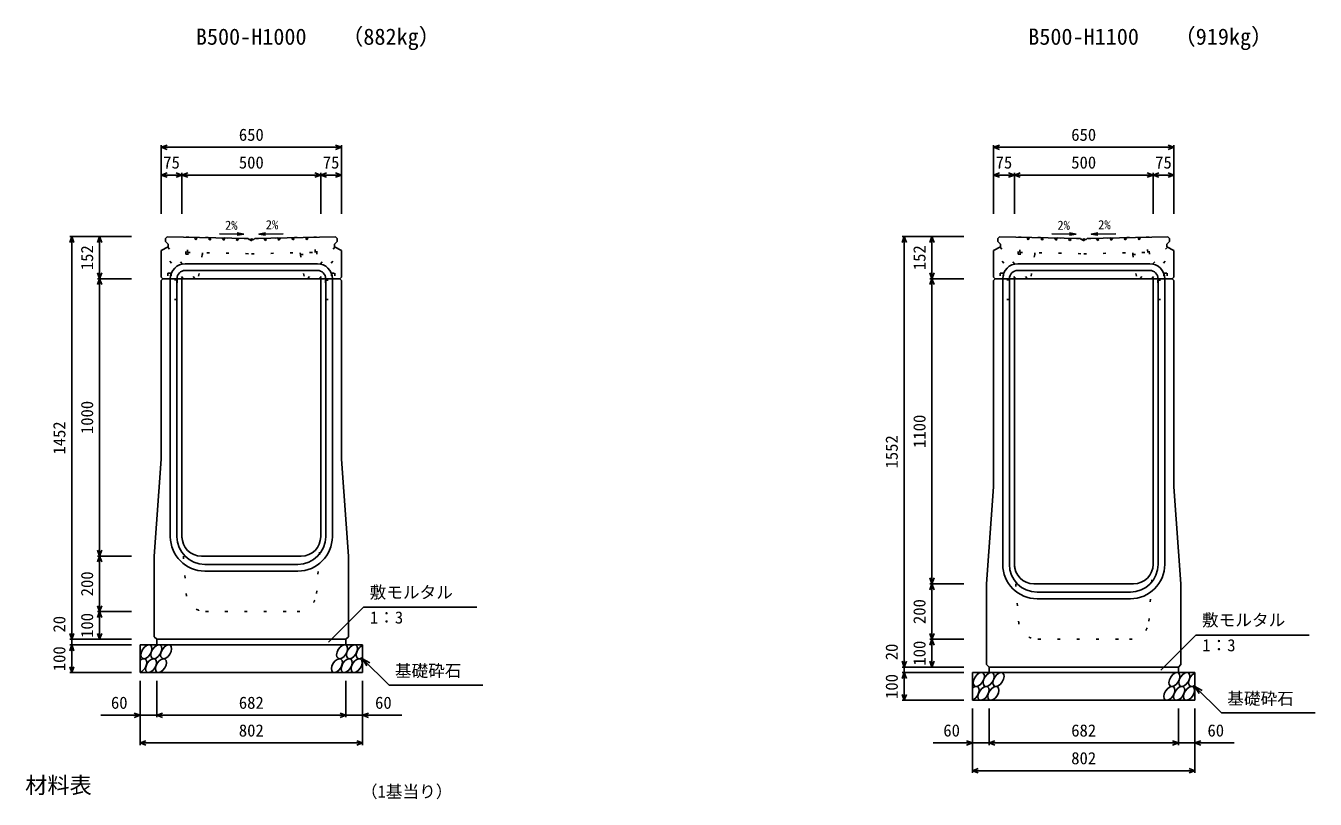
# Model space of a CAD drawing. Units: millimetres, scale not verified. Extents: x -12600 to 12600, y -5940 to 5940.
# Drawn here: x 1887 to 6534, y -2902 to -113 of the extents above; entities that cross this region are included whole.
import ezdxf
from ezdxf.enums import TextEntityAlignment as Align

# ---------------------------------------------------------------- set-up
doc = ezdxf.new("R2010")
doc.units = ezdxf.units.MM
doc.header["$LTSCALE"] = 40
doc.linetypes.add('DOTTED', pattern=[1.75, 0.25, -1.5])
for name, color, linetype, lineweight in [('0-0_DIM', 7, 'Continuous', 25), ('0-2_HATCH', 6, 'Continuous', 25), ('0-5_OUTLINE', 3, 'Continuous', 25), ('0-6_OUTLINE2', 4, 'DOTTED', 25), ('0-7_TXT', 7, 'Continuous', 25)]:
    doc.layers.add(name, color=color, linetype=linetype, lineweight=lineweight)
doc.styles.add('ＭＳ ゴシック', font='')
doc.styles.get('ＭＳ ゴシック').set_extended_font_data('MS Gothic')

msp = doc.modelspace()

# ---------------------------------------------------------------- linework, layer by layer
at = {"layer": '0-0_DIM'}
for p, q in [((2375, -544.04), (2375, -791.54)), ((3025, -551.54), (2375, -551.54)), ((3025, -544.04), (3025, -791.54)), ((5375, -544.04), (5375, -791.54)), ((6025, -551.54), (5375, -551.54)), ((6025, -544.04), (6025, -791.54)), ((2450, -644.04), (2450, -791.54)), ((2950, -644.04), (2950, -791.54)), ((5450, -644.04), (5450, -791.54)), ((5950, -644.04), (5950, -791.54)), ((2450, -651.54), (2375, -651.54)), ((2450, -651.54), (2950, -651.54)), ((2950, -651.54), (3025, -651.54)), ((5450, -651.54), (5375, -651.54)), ((5450, -651.54), (5950, -651.54)), ((5950, -651.54), (6025, -651.54)), ((2045.5, -873.54), (2268, -873.54)), ((2053, -873.54), (2053, -2325.54)), ((2153, -1025.54), (2153, -873.54)), ((5045.5, -873.54), (5268, -873.54)), ((5053, -873.54), (5053, -2425.54)), ((5153, -1025.54), (5153, -873.54)), ((2145.5, -1025.54), (2268, -1025.54)), ((2153, -1025.54), (2153, -2025.54)), ((5145.5, -1025.54), (5268, -1025.54)), ((5153, -1025.54), (5153, -2125.54)), ((2145.5, -2025.54), (2268, -2025.54)), ((2153, -2225.54), (2153, -2025.54)), ((5145.5, -2125.54), (5268, -2125.54)), ((5153, -2325.54), (5153, -2125.54)), ((2145.5, -2225.54), (2268, -2225.54)), ((2153, -2225.54), (2153, -2325.54)), ((2978.11, -2336.35), (3104.34, -2210.11)), ((3104.34, -2210.11), (3512.24, -2210.11)), ((5978.11, -2436.35), (6104.34, -2310.11)), ((6104.34, -2310.11), (6512.24, -2310.11)), ((2045.5, -2325.54), (2268, -2325.54)), ((2045.5, -2345.54), (2268, -2345.54)), ((2053, -2325.54), (2053, -2345.54)), ((2053, -2345.54), (2053, -2445.54)), ((5145.5, -2325.54), (5268, -2325.54)), ((5153, -2325.54), (5153, -2425.54)), ((3101, -2395.54), (3196.76, -2491.29)), ((3101, -2395.54), (3126.98, -2410.54)), ((3101, -2395.54), (3116, -2421.52)), ((2045.5, -2445.54), (2268, -2445.54)), ((5045.5, -2425.54), (5268, -2425.54)), ((5045.5, -2445.54), (5268, -2445.54)), ((5053, -2425.54), (5053, -2445.54)), ((5053, -2445.54), (5053, -2545.54)), ((2299, -2706.9), (2299, -2475.54)), ((2359, -2606.9), (2359, -2475.54)), ((3041, -2606.9), (3041, -2475.54)), ((3101, -2706.9), (3101, -2475.54)), ((3196.76, -2491.29), (3534.31, -2491.29)), ((6101, -2495.54), (6196.76, -2591.29)), ((6101, -2495.54), (6126.98, -2510.54)), ((6101, -2495.54), (6116, -2521.52)), ((5045.5, -2545.54), (5268, -2545.54)), ((2299, -2599.4), (2157.21, -2599.4)), ((2299, -2599.4), (2359, -2599.4)), ((2359, -2599.4), (3041, -2599.4)), ((3101, -2599.4), (3041, -2599.4)), ((3101, -2599.4), (3242.79, -2599.4)), ((5299, -2806.9), (5299, -2575.54)), ((5359, -2706.9), (5359, -2575.54)), ((6041, -2706.9), (6041, -2575.54)), ((6101, -2806.9), (6101, -2575.54)), ((6196.76, -2591.29), (6534.31, -2591.29)), ((2299, -2699.4), (3101, -2699.4)), ((5299, -2699.4), (5157.21, -2699.4)), ((5299, -2699.4), (5359, -2699.4)), ((5359, -2699.4), (6041, -2699.4)), ((6101, -2699.4), (6041, -2699.4)), ((6101, -2699.4), (6242.79, -2699.4)), ((5299, -2799.4), (6101, -2799.4))]:
    msp.add_line(p, q, dxfattribs=at)
for points in [[(2396.14, -559.23), (2375, -551.54), (2396.14, -543.84)], [(3003.86, -543.84), (3025, -551.54), (3003.86, -559.23)], [(5396.14, -559.23), (5375, -551.54), (5396.14, -543.84)], [(6003.86, -543.84), (6025, -551.54), (6003.86, -559.23)], [(2396.14, -643.84), (2375, -651.54), (2396.14, -659.23)], [(2428.86, -643.84), (2450, -651.54), (2428.86, -659.23)], [(2471.14, -659.23), (2450, -651.54), (2471.14, -643.84)], [(2928.86, -643.84), (2950, -651.54), (2928.86, -659.23)], [(2971.14, -643.84), (2950, -651.54), (2971.14, -659.23)], [(3003.86, -643.84), (3025, -651.54), (3003.86, -659.23)], [(5396.14, -643.84), (5375, -651.54), (5396.14, -659.23)], [(5428.86, -643.84), (5450, -651.54), (5428.86, -659.23)], [(5471.14, -659.23), (5450, -651.54), (5471.14, -643.84)], [(5928.86, -643.84), (5950, -651.54), (5928.86, -659.23)], [(5971.14, -643.84), (5950, -651.54), (5971.14, -659.23)], [(6003.86, -643.84), (6025, -651.54), (6003.86, -659.23)], [(2060.7, -894.68), (2053, -873.54), (2045.3, -894.68)], [(2145.3, -894.68), (2153, -873.54), (2160.7, -894.68)], [(5060.7, -894.68), (5053, -873.54), (5045.3, -894.68)], [(5145.3, -894.68), (5153, -873.54), (5160.7, -894.68)], [(2145.3, -1004.39), (2153, -1025.54), (2160.7, -1004.39)], [(5145.3, -1004.39), (5153, -1025.54), (5160.7, -1004.39)], [(2145.3, -1046.68), (2153, -1025.54), (2160.7, -1046.68)], [(5145.3, -1046.68), (5153, -1025.54), (5160.7, -1046.68)], [(2160.7, -2004.39), (2153, -2025.54), (2145.3, -2004.39)], [(2160.7, -2046.68), (2153, -2025.54), (2145.3, -2046.68)], [(5160.7, -2104.39), (5153, -2125.54), (5145.3, -2104.39)], [(5160.7, -2146.68), (5153, -2125.54), (5145.3, -2146.68)], [(2160.7, -2204.39), (2153, -2225.54), (2145.3, -2204.39)], [(2145.3, -2246.68), (2153, -2225.54), (2160.7, -2246.68)], [(2060.7, -2304.39), (2053, -2325.54), (2045.3, -2304.39)], [(2160.7, -2304.39), (2153, -2325.54), (2145.3, -2304.39)], [(5160.7, -2304.39), (5153, -2325.54), (5145.3, -2304.39)], [(2060.7, -2366.68), (2053, -2345.54), (2045.3, -2366.68)], [(5145.3, -2346.68), (5153, -2325.54), (5160.7, -2346.68)], [(5060.7, -2404.39), (5053, -2425.54), (5045.3, -2404.39)], [(5160.7, -2404.39), (5153, -2425.54), (5145.3, -2404.39)], [(2060.7, -2424.39), (2053, -2445.54), (2045.3, -2424.39)], [(5060.7, -2466.68), (5053, -2445.54), (5045.3, -2466.68)], [(5060.7, -2524.39), (5053, -2545.54), (5045.3, -2524.39)], [(2277.86, -2591.71), (2299, -2599.4), (2277.86, -2607.1)], [(2380.14, -2607.1), (2359, -2599.4), (2380.14, -2591.71)], [(3019.86, -2591.71), (3041, -2599.4), (3019.86, -2607.1)], [(3122.14, -2591.71), (3101, -2599.4), (3122.14, -2607.1)], [(2320.14, -2707.1), (2299, -2699.4), (2320.14, -2691.71)], [(3079.86, -2691.71), (3101, -2699.4), (3079.86, -2707.1)], [(5277.86, -2691.71), (5299, -2699.4), (5277.86, -2707.1)], [(5380.14, -2707.1), (5359, -2699.4), (5380.14, -2691.71)], [(6019.86, -2691.71), (6041, -2699.4), (6019.86, -2707.1)], [(6122.14, -2691.71), (6101, -2699.4), (6122.14, -2707.1)], [(5320.14, -2807.1), (5299, -2799.4), (5320.14, -2791.71)], [(6079.86, -2791.71), (6101, -2799.4), (6079.86, -2807.1)]]:
    msp.add_lwpolyline(points, dxfattribs=at)
at = {"layer": '0-2_HATCH', "linetype": 'DOTTED'}
for p, q in [((2463.38, -936.82), (2464.6, -875.83)), ((2464.6, -875.83), (2700, -880.54)), ((2469.5, -930.94), (2470.6, -875.95)), ((2935.34, -875.59), (2700, -880.54)), ((2936.62, -936.57), (2935.34, -875.59)), ((5463.38, -936.82), (5464.6, -875.83)), ((5464.6, -875.83), (5700, -880.54)), ((5469.5, -930.94), (5470.6, -875.95)), ((5935.34, -875.59), (5700, -880.54)), ((5936.62, -936.57), (5935.34, -875.59)), ((2876.64, -937.83), (2876.51, -931.84)), ((2876.64, -937.83), (2936.62, -936.57)), ((5876.64, -937.83), (5876.51, -931.84)), ((5876.64, -937.83), (5936.62, -936.57))]:
    msp.add_line(p, q, dxfattribs=at)
for points in [[(2469.5, -930.94), (2700.03, -935.55), (2930.5, -930.7), (2929.34, -875.71)], [(2900.13, -884.81), (2895.8, -880.66), (2899.96, -876.33)], [(2899.96, -876.33), (2904.28, -880.49), (2900.13, -884.81)], [(5469.5, -930.94), (5700.03, -935.55), (5930.5, -930.7), (5929.34, -875.71)], [(5900.13, -884.81), (5895.8, -880.66), (5899.96, -876.33)], [(5899.96, -876.33), (5904.28, -880.49), (5900.13, -884.81)], [(2463.38, -936.82), (2523.37, -938.02), (2523.49, -932.02)], [(5463.38, -936.82), (5523.37, -938.02), (5523.49, -932.02)]]:
    msp.add_lwpolyline(points, dxfattribs=at)
for points in [[(2500.04, -876.54), (2504.2, -880.86), (2499.87, -885.02), (2495.71, -880.69)], [(2550.03, -877.54), (2554.19, -881.86), (2549.86, -886.02), (2545.7, -881.69)], [(2600.02, -878.54), (2604.18, -882.86), (2599.85, -887.02), (2595.69, -882.69)], [(2650.01, -879.54), (2654.17, -883.86), (2649.84, -888.02), (2645.68, -883.69)], [(2700, -880.54), (2704.24, -884.78), (2700, -889.02), (2695.76, -884.78)], [(2749.99, -879.49), (2754.32, -883.64), (2750.16, -887.97), (2745.83, -883.81)], [(2800.15, -886.92), (2795.82, -882.76), (2799.98, -878.43), (2804.3, -882.59)], [(2849.97, -877.38), (2854.3, -881.54), (2850.14, -885.87), (2845.81, -881.71)], [(5500.04, -876.54), (5504.2, -880.86), (5499.87, -885.02), (5495.71, -880.69)], [(5550.03, -877.54), (5554.19, -881.86), (5549.86, -886.02), (5545.7, -881.69)], [(5600.02, -878.54), (5604.18, -882.86), (5599.85, -887.02), (5595.69, -882.69)], [(5650.01, -879.54), (5654.17, -883.86), (5649.84, -888.02), (5645.68, -883.69)], [(5700, -880.54), (5704.24, -884.78), (5700, -889.02), (5695.76, -884.78)], [(5749.99, -879.49), (5754.32, -883.64), (5750.16, -887.97), (5745.83, -883.81)], [(5800.15, -886.92), (5795.82, -882.76), (5799.98, -878.43), (5804.3, -882.59)], [(5849.97, -877.38), (5854.3, -881.54), (5850.14, -885.87), (5845.81, -881.71)]]:
    msp.add_lwpolyline(points, close=True, dxfattribs=at)
at = {"layer": '0-2_HATCH'}
for centre in [(2321.89, -2370.54), (2357.37, -2370.54), (2392.84, -2370.54), (3027.05, -2370.54), (3062.52, -2370.54), (2338.77, -2420.54), (2374.25, -2420.54), (3008.45, -2420.54), (3043.93, -2420.54), (3079.41, -2420.54), (5321.89, -2470.54), (5357.37, -2470.54), (5392.84, -2470.54), (6027.05, -2470.54), (6062.52, -2470.54), (5338.77, -2520.54), (5374.25, -2520.54), (6008.45, -2520.54), (6043.93, -2520.54), (6079.41, -2520.54)]:
    msp.add_ellipse(centre, major_axis=(14.54, 23.54), ratio=0.5792, dxfattribs=at)
for centre, start_param, end_param in [((3098, -2370.54), 0.6666252, 4.1103269), ((2303.3, -2420.54), 3.7419964, 7.318141), ((6098, -2470.54), 0.6666252, 4.1103269), ((5303.3, -2520.54), 3.7419964, 7.318141)]:
    msp.add_ellipse(centre, major_axis=(14.54, 23.54), ratio=0.5792, start_param=start_param, end_param=end_param, dxfattribs=at)
at = {"layer": '0-5_OUTLINE'}
for p, q in [((2396.68, -874.47), (2391, -880.04)), ((2391, -880.04), (2391, -891.04)), ((2396.68, -874.47), (2688, -880.3)), ((2688, -880.3), (2691, -883.54)), ((2709, -883.54), (2712, -880.28)), ((3009, -880.04), (3009, -891.04)), ((5396.68, -874.47), (5391, -880.04)), ((5391, -880.04), (5391, -891.04)), ((5396.68, -874.47), (5688, -880.3)), ((5688, -880.3), (5691, -883.54)), ((5709, -883.54), (5712, -880.28)), ((6009, -880.04), (6009, -891.04)), ((2375, -924.04), (2400, -911.04)), ((2375, -924.04), (2375, -1019.54)), ((2400, -901.04), (2391, -891.04)), ((2400, -911.04), (2400, -901.04)), ((2691, -883.54), (2709, -883.54)), ((3000, -901.04), (3009, -891.04)), ((3000, -911.04), (3000, -901.04)), ((3025, -924.04), (3000, -911.04)), ((3025, -1019.54), (3025, -924.04)), ((5375, -924.04), (5400, -911.04)), ((5375, -924.04), (5375, -1019.54)), ((5400, -901.04), (5391, -891.04)), ((5400, -911.04), (5400, -901.04)), ((5691, -883.54), (5709, -883.54)), ((6000, -901.04), (6009, -891.04)), ((6000, -911.04), (6000, -901.04)), ((6025, -924.04), (6000, -911.04)), ((6025, -1019.54), (6025, -924.04)), ((2375, -1019.54), (2381, -1025.54)), ((3019, -1025.54), (3025, -1019.54)), ((5375, -1019.54), (5381, -1025.54)), ((6019, -1025.54), (6025, -1019.54)), ((2375, -1031.54), (2381, -1025.54)), ((2375, -1031.54), (2375, -1675.54)), ((2381, -1025.54), (3019, -1025.54)), ((2450, -1025.54), (2450, -1955.54)), ((2950, -1025.54), (2950, -1955.54)), ((3019, -1025.54), (3025, -1031.54)), ((3025, -1031.54), (3025, -1675.54)), ((5375, -1031.54), (5381, -1025.54)), ((5375, -1031.54), (5375, -1775.54)), ((5381, -1025.54), (6019, -1025.54)), ((5450, -1025.54), (5450, -2055.54)), ((5950, -1025.54), (5950, -2055.54)), ((6019, -1025.54), (6025, -1031.54)), ((6025, -1031.54), (6025, -1775.54)), ((2350, -2025.54), (2375, -1675.54)), ((3050, -2025.54), (3025, -1675.54)), ((5350, -2125.54), (5375, -1775.54)), ((6050, -2125.54), (6025, -1775.54)), ((2350, -2316.54), (2350, -2025.54)), ((2520, -2025.54), (2880, -2025.54)), ((3050, -2025.54), (3050, -2316.54)), ((5350, -2416.54), (5350, -2125.54)), ((5520, -2125.54), (5880, -2125.54)), ((6050, -2125.54), (6050, -2416.54)), ((2350, -2316.54), (2359, -2325.54)), ((3041, -2325.54), (3050, -2316.54)), ((2299, -2345.54), (3101, -2345.54)), ((2299, -2445.54), (2299, -2345.54)), ((3041, -2325.54), (2359, -2325.54)), ((2359, -2325.54), (2359, -2345.54)), ((3041, -2325.54), (3041, -2345.54)), ((3101, -2445.54), (3101, -2345.54)), ((5350, -2416.54), (5359, -2425.54)), ((6041, -2425.54), (6050, -2416.54)), ((2299, -2445.54), (3101, -2445.54)), ((5299, -2445.54), (6101, -2445.54)), ((5299, -2545.54), (5299, -2445.54)), ((6041, -2425.54), (5359, -2425.54)), ((5359, -2425.54), (5359, -2445.54)), ((6041, -2425.54), (6041, -2445.54)), ((6101, -2545.54), (6101, -2445.54)), ((5299, -2545.54), (6101, -2545.54))]:
    msp.add_line(p, q, dxfattribs=at)
for points in [[(2712, -880.28), (3003, -874.16), (3009, -880.04)], [(5712, -880.28), (6003, -874.16), (6009, -880.04)]]:
    msp.add_lwpolyline(points, dxfattribs=at)
for centre, start, end in [((2520, -1955.54), 180, 270), ((2880, -1955.54), 270, 0), ((5520, -2055.54), 180, 270), ((5880, -2055.54), 270, 0)]:
    msp.add_arc(centre, 70, start, end, dxfattribs=at)
at = {"layer": '0-6_OUTLINE2'}
for p, q in [((2454.23, -1025.54), (2376.63, -923.19)), ((2398.51, -911.81), (2496.88, -1025.54)), ((3001.49, -911.81), (2903.12, -1025.54)), ((2945.77, -1025.54), (3023.37, -923.19)), ((5454.23, -1025.54), (5376.63, -923.19)), ((5398.51, -911.81), (5496.88, -1025.54)), ((6001.49, -911.81), (5903.12, -1025.54)), ((5945.77, -1025.54), (6023.37, -923.19)), ((2523.36, -937.83), (2508.5, -1025.54)), ((2876.64, -937.83), (2891.5, -1025.54)), ((5523.36, -937.83), (5508.5, -1025.54)), ((5876.64, -937.83), (5891.5, -1025.54)), ((2399, -1005.04), (2411, -1005.04)), ((2399, -1005.04), (2399, -1030.04)), ((2411, -1005.04), (2411, -1030.04)), ((2989, -1005.54), (3001, -1005.54)), ((2989, -1005.54), (2989, -1030.54)), ((3001, -1005.54), (3001, -1030.54)), ((5399, -1005.04), (5411, -1005.04)), ((5399, -1005.04), (5399, -1030.04)), ((5411, -1005.04), (5411, -1030.04)), ((5989, -1005.54), (6001, -1005.54)), ((5989, -1005.54), (5989, -1030.54)), ((6001, -1005.54), (6001, -1030.54)), ((2433, -1030.04), (2376.5, -1030.04)), ((2433, -1030.04), (2433, -1100.04)), ((2967, -1030.54), (3024, -1030.54)), ((5433, -1030.04), (5376.5, -1030.04)), ((5433, -1030.04), (5433, -1100.04)), ((5967, -1030.54), (6024, -1030.54)), ((2433, -1100.04), (2375, -1100.04)), ((5433, -1100.04), (5375, -1100.04)), ((2450, -1955.54), (2465.2, -2160.71)), ((2934.8, -2160.71), (2950, -1955.54)), ((5450, -2055.54), (5465.2, -2260.71)), ((5934.8, -2260.71), (5950, -2055.54)), ((2535.01, -2225.54), (2864.99, -2225.54)), ((5535.01, -2325.54), (5864.99, -2325.54))]:
    msp.add_line(p, q, dxfattribs=at)
at = {"layer": '0-6_OUTLINE2', "linetype": 'Continuous'}
for p, q in [((2462, -971.54), (2938, -971.54)), ((5462, -971.54), (5938, -971.54)), ((2462, -995.54), (2938, -995.54)), ((5462, -995.54), (5938, -995.54)), ((2408, -1025.54), (2408, -1955.54)), ((2432, -1025.54), (2432, -1955.54)), ((2968, -1025.54), (2968, -1955.54)), ((2992, -1025.54), (2992, -1955.54)), ((5408, -1025.54), (5408, -2055.54)), ((5432, -1025.54), (5432, -2055.54)), ((5968, -1025.54), (5968, -2055.54)), ((5992, -1025.54), (5992, -2055.54)), ((2532, -2055.54), (2868, -2055.54)), ((2532, -2079.54), (2868, -2079.54)), ((5532, -2155.54), (5868, -2155.54)), ((5532, -2179.54), (5868, -2179.54))]:
    msp.add_line(p, q, dxfattribs=at)
at = {"layer": '0-6_OUTLINE2'}
for points in [[(2967, -1030.54), (2967, -1100.54), (3025, -1100.54)], [(5967, -1030.54), (5967, -1100.54), (6025, -1100.54)]]:
    msp.add_lwpolyline(points, dxfattribs=at)
at = {"layer": '0-6_OUTLINE2', "linetype": 'Continuous'}
for centre, radius, start, end in [((2462, -1025.54), 54, 90, 180), ((2938, -1025.54), 54, 0, 90), ((5462, -1025.54), 54, 90, 180), ((5938, -1025.54), 54, 0, 90), ((2462, -1025.54), 30, 90, 180), ((2938, -1025.54), 30, 0, 90), ((5462, -1025.54), 30, 90, 180), ((5938, -1025.54), 30, 0, 90), ((2532, -1955.54), 124, 180, 270), ((2532, -1955.54), 100, 180, 270), ((2868, -1955.54), 100, 270, 0), ((2868, -1955.54), 124, 270, 0), ((5532, -2055.54), 124, 180, 270), ((5532, -2055.54), 100, 180, 270), ((5868, -2055.54), 100, 270, 0), ((5868, -2055.54), 124, 270, 0)]:
    msp.add_arc(centre, radius, start, end, dxfattribs=at)
at = {"layer": '0-6_OUTLINE2'}
for centre, start, end in [((2535.01, -2155.54), 184.23639, 270), ((2864.99, -2155.54), 270, 355.76361), ((5535.01, -2255.54), 184.23639, 270), ((5864.99, -2255.54), 270, 355.76361)]:
    msp.add_arc(centre, 70, start, end, dxfattribs=at)
at = {"layer": '0-7_TXT'}
for p, q in [((2585.37, -864.11), (2672.78, -864.96)), ((2672.78, -864.96), (2649.11, -868.9)), ((2672.78, -864.96), (2649.19, -860.56)), ((2727.27, -864.79), (2750.95, -868.73)), ((5585.37, -864.11), (5672.78, -864.96)), ((5672.78, -864.96), (5649.11, -868.9)), ((5672.78, -864.96), (5649.19, -860.56)), ((5727.27, -864.79), (5750.95, -868.73))]:
    msp.add_line(p, q, dxfattribs=at)
for points in [[(2815.15, -863.93), (2727.27, -864.79), (2750.86, -860.39)], [(5815.15, -863.93), (5727.27, -864.79), (5750.86, -860.39)]]:
    msp.add_lwpolyline(points, dxfattribs=at)

# ---------------------------------------------------------------- texts
at = {"layer": '0-0_DIM', "style": 'ＭＳ ゴシック'}
for s, p in [('650', (2655, -541.54)), ('650', (5655, -541.54)), ('75', (2382.5, -641.54)), ('500', (2655, -641.54)), ('75', (2957.5, -641.54)), ('75', (5382.5, -641.54)), ('500', (5655, -641.54)), ('75', (5957.5, -641.54)), ('敷モルタル', (3126.38, -2191.38)), ('1：3', (3127.38, -2282.07)), ('敷モルタル', (6126.38, -2291.38)), ('1：3', (6127.38, -2382.07)), ('基礎砕石', (3217.32, -2474.12)), ('60', (2194, -2589.4)), ('682', (2655, -2589.4)), ('60', (3146, -2589.4)), ('基礎砕石', (6217.32, -2574.12)), ('802', (2655, -2689.4)), ('60', (5194, -2689.4)), ('682', (5655, -2689.4)), ('60', (6146, -2689.4)), ('802', (5655, -2789.4))]:
    msp.add_text(s, height=43.99, dxfattribs=at).set_placement(p, align=Align.BOTTOM_LEFT)
for s, p in [('152', (2143, -994.54)), ('152', (5143, -994.54)), ('1000', (2143, -1585.54)), ('1100', (5143, -1635.54)), ('1452', (2043, -1659.54)), ('1552', (5043, -1709.54)), ('200', (2143, -2170.54)), ('200', (5143, -2270.54)), ('20', (2043, -2301.22)), ('100', (2143, -2320.54)), ('100', (2043, -2440.54)), ('20', (5043, -2401.22)), ('100', (5143, -2420.54)), ('100', (5043, -2540.54))]:
    msp.add_text(s, height=43.99, rotation=90, dxfattribs=at).set_placement(p, align=Align.BOTTOM_LEFT)
at = {"layer": '0-7_TXT', "style": 'ＭＳ ゴシック'}
for s, height, p in [('B500-H1000', 58.65, (2500, -199.56)), ('（882kg）', 58.65, (3023.7, -199.56)), ('B500-H1100', 58.65, (5500, -199.56)), ('（919kg）', 58.65, (6023.7, -199.56)), ('2%', 32.99, (2605.21, -859.01)), ('2%', 32.99, (2752.05, -857.15)), ('2%', 32.99, (5605.21, -859.01)), ('2%', 32.99, (5752.05, -857.15)), ('材料表', 58.65, (1885, -2898.64)), ('（1基当り）', 43.99, (3095, -2909.64))]:
    msp.add_text(s, height=height, dxfattribs=at).set_placement(p, align=Align.BOTTOM_LEFT)

doc.saveas('drawing.dxf')
